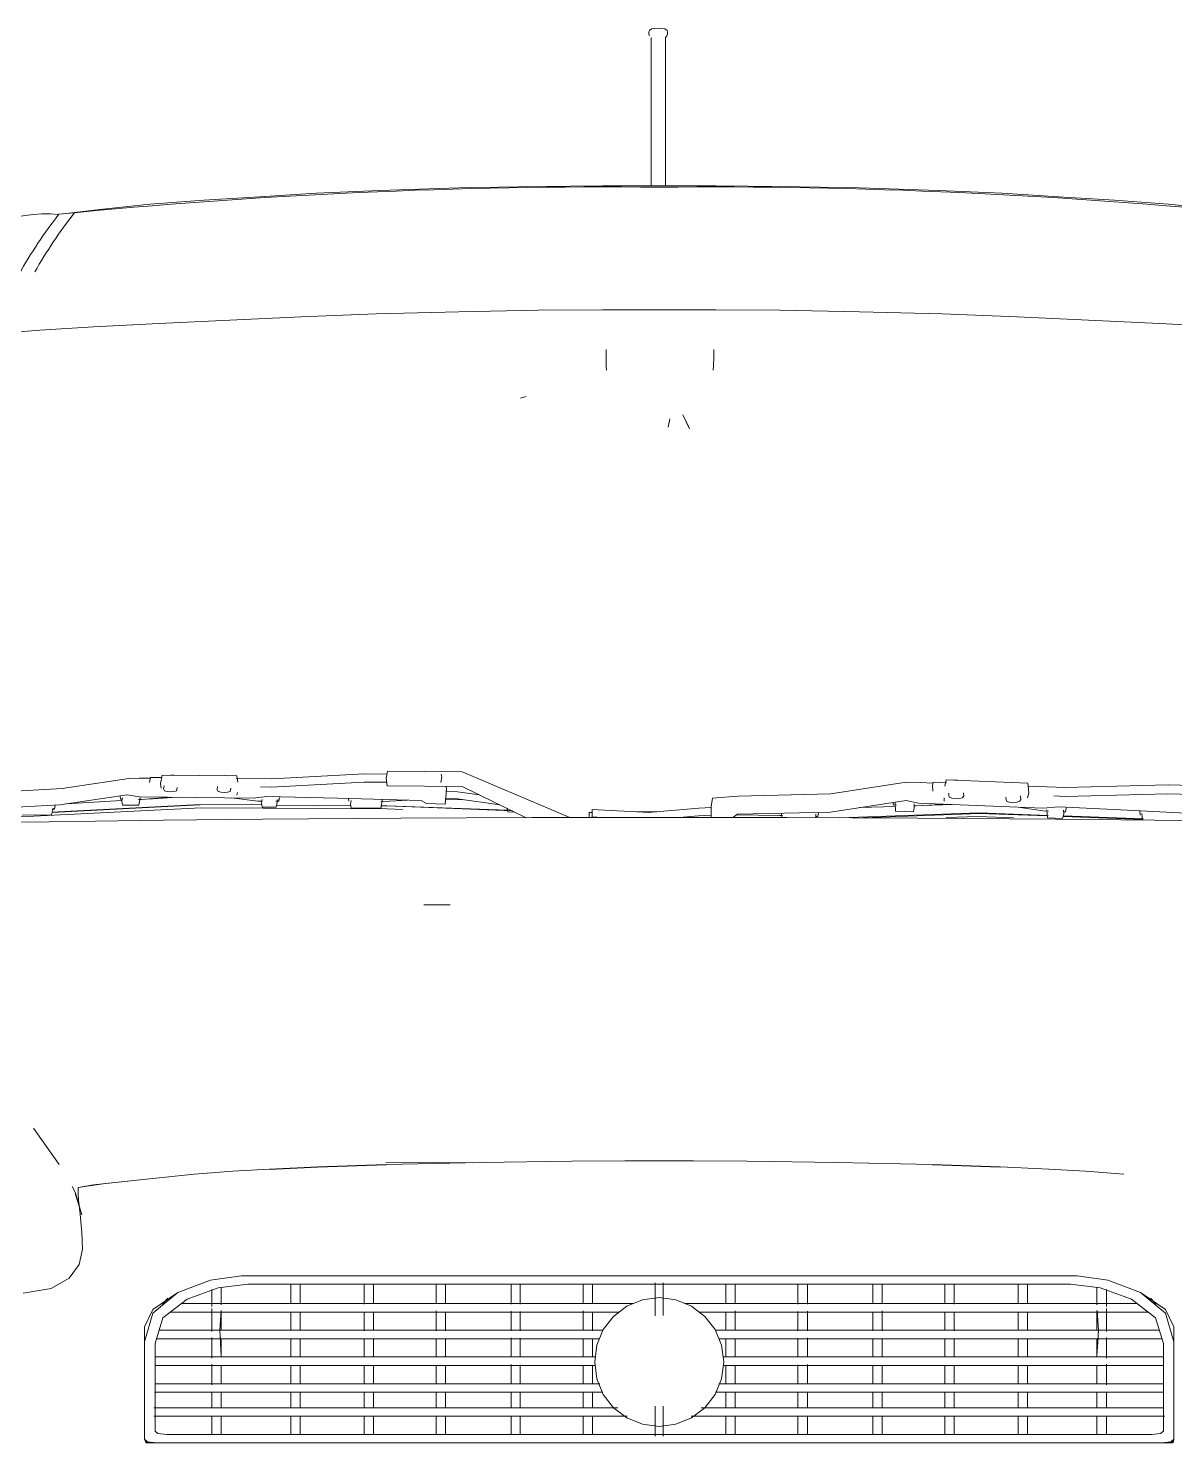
# Model space of a CAD drawing. Header units: millimetres. Extents: x -50912 to 58751, y -45352 to 5553.
# Drawn here: x -7589 to -6726, y 718 to 1784 of the extents above; entities that cross this region are included whole.
import ezdxf

# ---------------------------------------------------------------- set-up
doc = ezdxf.new("R2010")
doc.units = ezdxf.units.MM
doc.layers.add('A-GENM', color=13, linetype='Continuous', lineweight=9)
doc.layers.add('G-IMPT', color=8, linetype='Continuous', lineweight=9)

# ---------------------------------------------------------------- blocks, each defined once
blk = doc.blocks.new('CRT_Fiat Punto - Punto_dwg-985961-FACHADA POSTERIOR GARAGEM')
at = {"layer": 'G-IMPT'}
for p, q in [((-43812.3, 1781.1), (-43811.9, 1782.1)), ((-43812.3, 1779.5), (-43812.3, 1781.1)), ((-43810.3, 1783.4), (-43811.9, 1782.1)), ((-43805.3, 1783.8), (-43810.3, 1783.4)), ((-43805.3, 1783.8), (-43800.4, 1783.4)), ((-43800.4, 1783.4), (-43798.7, 1782.1)), ((-43798.3, 1781.1), (-43798.7, 1782.1)), ((-43798.3, 1781.1), (-43798.4, 1779.5)), ((-43811.8, 1778.1), (-43812.3, 1779.5)), ((-43810.7, 1776.9), (-43810.7, 1761.9)), ((-43799.9, 1761.9), (-43799.8, 1777)), ((-43799.8, 1777), (-43798.8, 1778.1)), ((-43798.8, 1778.1), (-43798.4, 1779.5)), ((-43810.7, 1761.9), (-43810.7, 1717.1)), ((-43799.9, 1717.1), (-43799.9, 1761.9)), ((-43810.7, 1672.3), (-43810.7, 1717.1)), ((-43799.9, 1717.1), (-43799.9, 1672.3)), ((-43955.4, 1663.5), (-44015, 1661.7)), ((-43955.4, 1663.5), (-43895.7, 1664.6)), ((-43895.7, 1664.6), (-43847.3, 1665)), ((-43804.6, 1665), (-43847.3, 1665)), ((-43810.7, 1665), (-43810.7, 1672.3)), ((-43804.6, 1665), (-43761.9, 1665)), ((-43799.9, 1672.3), (-43799.9, 1665)), ((-43713.5, 1664.6), (-43761.9, 1665)), ((-43713.5, 1664.6), (-43653.8, 1663.5)), ((-43653.8, 1663.5), (-43594.3, 1661.7)), ((-44147.5, 1654.4), (-44188.2, 1651.4)), ((-44105.3, 1656.9), (-44147.5, 1654.4)), ((-44105.3, 1656.9), (-44063, 1659.5)), ((-44015, 1661.7), (-44063, 1659.5)), ((-43594.3, 1661.7), (-43546.2, 1659.5)), ((-43504, 1656.9), (-43546.2, 1659.5)), ((-43461.7, 1654.4), (-43504, 1656.9)), ((-43461.7, 1654.4), (-43421, 1651.4)), ((-44253.6, 1643.9), (-44225.9, 1647.4)), ((-44188.2, 1651.4), (-44225.9, 1647.4)), ((-43421, 1651.4), (-43383.3, 1647.4)), ((-44017.8, 1568.6), (-44074.3, 1566.3)), ((-44017.8, 1568.6), (-43955.4, 1570.3)), ((-43955.4, 1570.3), (-43895.7, 1571.4)), ((-43895.7, 1571.4), (-43847.4, 1571.8)), ((-43804.6, 1571.8), (-43847.4, 1571.8)), ((-43804.6, 1571.8), (-43761.9, 1571.8)), ((-43713.5, 1571.4), (-43761.9, 1571.8)), ((-43713.5, 1571.4), (-43653.8, 1570.3)), ((-43653.8, 1570.3), (-43591.4, 1568.6)), ((-43591.4, 1568.6), (-43534.9, 1566.3)), ((-44302.3, 1553.9), (-44271.1, 1556.3)), ((-44230.7, 1558.8), (-44271.1, 1556.3)), ((-44230.7, 1558.8), (-44181.5, 1561.3)), ((-44181.5, 1561.3), (-44127.9, 1563.8)), ((-44127.9, 1563.8), (-44074.3, 1566.3)), ((-43481.3, 1563.8), (-43534.9, 1566.3)), ((-43481.3, 1563.8), (-43427.8, 1561.3)), ((-43427.8, 1561.3), (-43378.6, 1558.8)), ((-43844.6, 1541.9), (-43844.6, 1536.1)), ((-43844.6, 1536.1), (-43844.5, 1529.5)), ((-43763.6, 1529.5), (-43763.5, 1536.1)), ((-43763.5, 1536.1), (-43763.5, 1541.9)), ((-43844.5, 1529.5), (-43844.3, 1526.3)), ((-43763.6, 1529.5), (-43763.9, 1526.3)), ((-43909, 1505.1), (-43904.7, 1506.4)), ((-43909, 1505.1), (-43908.3, 1505.3)), ((-43904.7, 1506.4), (-43908.3, 1505.3)), ((-43786.9, 1492.6), (-43781.8, 1482.1)), ((-43786.9, 1492.6), (-43782.4, 1483.3)), ((-43797.9, 1483.2), (-43796.5, 1489.5)), ((-43796.8, 1488), (-43797.9, 1483.2)), ((-44203.9, 1218.6), (-44254.3, 1211.1)), ((-44203.9, 1218.6), (-44196.2, 1218.8)), ((-44196.2, 1218.8), (-44187.7, 1218.7)), ((-44188.4, 1215.5), (-44187.6, 1219.3)), ((-44187.6, 1219.3), (-44179.3, 1219.2)), ((-44180.2, 1214.7), (-44178.8, 1221.2)), ((-44178.8, 1221.2), (-44122.7, 1220.6)), ((-44169.8, 1221.2), (-44172.5, 1221.2)), ((-44129.5, 1220.7), (-44132.2, 1220.8)), ((-44123.1, 1218.5), (-44096.4, 1218.2)), ((-44122.7, 1220.6), (-44121.9, 1215.8)), ((-44096.8, 1212.1), (-44027, 1215.9)), ((-44096.4, 1218.2), (-44026.6, 1222)), ((-44009.8, 1215.8), (-44027, 1215.9)), ((-44009.6, 1221.9), (-44026.6, 1222)), ((-44010.3, 1218.7), (-44009.2, 1224)), ((-44009.4, 1213), (-44010.3, 1218.7)), ((-44009.2, 1224), (-43952.9, 1223.6)), ((-43969, 1215.5), (-43968.4, 1219.7)), ((-43968.4, 1219.7), (-43968.7, 1221.8)), ((-43952.9, 1223.6), (-43872, 1189.1)), ((-43618.6, 1215.7), (-43675.3, 1207)), ((-43618.6, 1215.7), (-43608, 1215.5)), ((-43608, 1215.5), (-43598.4, 1215.1)), ((-43598.8, 1213.2), (-43598.2, 1215.7)), ((-43598.2, 1215.7), (-43588.2, 1215.3)), ((-43589.5, 1212.7), (-43588.4, 1217.6)), ((-43588.4, 1217.6), (-43527, 1215.1)), ((-43583.5, 1217.4), (-43582.8, 1217.5)), ((-43579.8, 1217.4), (-43582.8, 1217.5)), ((-43579.8, 1217.4), (-43579.7, 1217.3)), ((-43526.2, 1207.8), (-43527, 1215.1)), ((-44254.3, 1211.1), (-44314.7, 1207.6)), ((-44205.2, 1206.2), (-44256.1, 1198.7)), ((-44210.2, 1202.9), (-44210.6, 1205.2)), ((-44205.2, 1206.2), (-44196.3, 1204.7)), ((-44196.3, 1204.7), (-44110.4, 1203.7)), ((-44173.3, 1204.4), (-44194.5, 1202.7)), ((-44189.6, 1203.1), (-44167.7, 1204.4)), ((-44180.2, 1214.7), (-44179.6, 1211.4)), ((-44177.9, 1210.7), (-44177.5, 1213)), ((-44177.9, 1210.7), (-44177.2, 1209.4)), ((-44177.2, 1209.4), (-44175.1, 1208.7)), ((-44175.1, 1208.7), (-44172.5, 1208.5)), ((-44172.5, 1208.5), (-44169.9, 1208.7)), ((-44169.9, 1208.7), (-44168.1, 1209.3)), ((-44168.1, 1209.3), (-44167.8, 1210.6)), ((-44167.8, 1210.6), (-44167.6, 1211.7)), ((-44137.6, 1210.2), (-44137.2, 1212.5)), ((-44137.6, 1210.2), (-44136.9, 1208.9)), ((-44136.9, 1208.9), (-44134.8, 1208.3)), ((-44134.8, 1208.3), (-44132.2, 1208)), ((-44132.2, 1208), (-44129.6, 1208.2)), ((-44129.6, 1208.2), (-44127.7, 1208.8)), ((-44127.7, 1208.8), (-44127.4, 1210.1)), ((-44127.4, 1210.1), (-44127.2, 1211.2)), ((-44122.7, 1205.9), (-44122.3, 1207.9)), ((-44110.4, 1203.7), (-44100.1, 1204.9)), ((-44104.9, 1212.2), (-44096.8, 1212.1)), ((-44100.1, 1204.9), (-44047, 1203.7)), ((-44009.4, 1213), (-43953, 1212.6)), ((-43965.8, 1199.2), (-43964.7, 1210.1)), ((-43965.2, 1208.9), (-43956.5, 1208.6)), ((-43964.7, 1210.1), (-43965.1, 1212.7)), ((-43956.5, 1208.6), (-43940, 1206.3)), ((-43953, 1212.6), (-43904.7, 1189)), ((-43764.5, 1203.8), (-43749, 1204.9)), ((-43749, 1204.9), (-43745.1, 1205.3)), ((-43675.3, 1207), (-43745.1, 1205.3)), ((-43598.8, 1213.2), (-43598.5, 1209)), ((-43586.4, 1205.9), (-43586.5, 1207.4)), ((-43586.4, 1205.9), (-43586.2, 1204.5)), ((-43586.2, 1204.5), (-43584.2, 1203.7)), ((-43576.1, 1204.1), (-43575.2, 1205.5)), ((-43575.2, 1205.5), (-43575.4, 1207.8)), ((-43543.4, 1202.9), (-43543.6, 1204.5)), ((-43532.2, 1202.8), (-43532.5, 1205.6)), ((-43527.3, 1203.9), (-43526.2, 1207.8)), ((-43526.8, 1212.8), (-43498.6, 1211.7)), ((-43507.4, 1205.4), (-43498.8, 1205)), ((-43498.8, 1205), (-43421.5, 1207.1)), ((-43498.6, 1211.7), (-43421.3, 1213.8)), ((-43402.6, 1206.5), (-43421.5, 1207.1)), ((-43402.8, 1213.2), (-43421.3, 1213.8)), ((-44256.1, 1198.7), (-44316.4, 1195.4)), ((-44285.5, 1189.6), (-44149.5, 1196.5)), ((-44262.2, 1191.2), (-44260.9, 1196.1)), ((-44262, 1193.2), (-44150.3, 1199)), ((-44261.8, 1192.9), (-44150.6, 1198.7)), ((-44260.1, 1195.4), (-44261.8, 1195.4)), ((-44260.1, 1195.4), (-44259.4, 1198.2)), ((-44251.3, 1199.4), (-44209.6, 1201.9)), ((-44210.2, 1202.9), (-44209.6, 1202.9)), ((-44209.3, 1201.5), (-44208.8, 1203.9)), ((-44209.3, 1201.5), (-44208.7, 1198.6)), ((-44208.7, 1198.6), (-44196.5, 1198.4)), ((-44196.8, 1202.7), (-44194.5, 1202.7)), ((-44196.5, 1198.4), (-44195.5, 1203.9)), ((-44150.3, 1199), (-44103.9, 1198.7)), ((-44149.5, 1196.5), (-44009.4, 1195.6)), ((-44126.7, 1203.9), (-44106.8, 1201.6)), ((-44103.8, 1201.6), (-44106.8, 1201.6)), ((-44104.1, 1199.9), (-44103.5, 1202.7)), ((-44104.1, 1199.9), (-44103.5, 1197)), ((-44103.5, 1197), (-44093, 1196.9)), ((-44091, 1201.4), (-44093.2, 1201.4)), ((-44093, 1196.9), (-44091.9, 1202.7)), ((-44092.7, 1198.6), (-44037, 1198.1)), ((-44091, 1201.4), (-44090.5, 1204.2)), ((-44047, 1203.7), (-43983.8, 1202.1)), ((-44038.6, 1202.9), (-44038.5, 1203.5)), ((-44038.3, 1201.6), (-44038.6, 1202.9)), ((-44037.1, 1199), (-44036.7, 1202.1)), ((-44037.1, 1199), (-44036.6, 1196.2)), ((-44036.6, 1196.2), (-44014, 1196.5)), ((-44014.3, 1201.1), (-44012.2, 1201.2)), ((-44014.3, 1198), (-44009.8, 1197.9)), ((-44014, 1196.5), (-44013.3, 1202.8)), ((-43994.2, 1202.3), (-44012.2, 1201.2)), ((-43915.1, 1194.1), (-44009.8, 1197.9)), ((-43918.9, 1194.6), (-44009.8, 1197.9)), ((-43997.7, 1195.1), (-44009.4, 1195.6)), ((-43979.9, 1199.8), (-43983.8, 1202.1)), ((-43965.8, 1199.2), (-43979.9, 1199.8)), ((-43965.2, 1203.4), (-43956.5, 1203.2)), ((-43952.2, 1202.6), (-43965.2, 1203.1)), ((-43956.5, 1203.2), (-43924.5, 1198.7)), ((-43919.2, 1196.1), (-43918.7, 1193.5)), ((-43855.2, 1192.5), (-43855, 1195.3)), ((-43855, 1195.3), (-43811.8, 1192.9)), ((-43774.7, 1196.3), (-43813, 1192.9)), ((-43765.1, 1196.6), (-43774.7, 1196.3)), ((-43765.4, 1197.5), (-43765.5, 1189.2)), ((-43765.4, 1197.5), (-43764.5, 1203.8)), ((-43618.7, 1201.9), (-43675.6, 1193.2)), ((-43653.6, 1196.6), (-43626.8, 1197.5)), ((-43628.5, 1200.4), (-43628.4, 1198.7)), ((-43628.4, 1198.7), (-43626, 1198.6)), ((-43626.7, 1193.9), (-43627, 1200.6)), ((-43626.7, 1193.9), (-43613.2, 1193.4)), ((-43618.7, 1201.9), (-43609.4, 1200.1)), ((-43613.2, 1193.4), (-43612.5, 1196.5)), ((-43612.5, 1196.5), (-43612.7, 1199.6)), ((-43612.6, 1198), (-43611.1, 1198)), ((-43587.6, 1199.2), (-43611.1, 1198)), ((-43609.4, 1200.1), (-43515.5, 1196.3)), ((-43606.5, 1198.2), (-43583.6, 1199)), ((-43589.9, 1201.6), (-43590.1, 1203.9)), ((-43584.2, 1203.7), (-43581.4, 1203.3)), ((-43581.4, 1203.3), (-43578.4, 1203.5)), ((-43578.4, 1203.5), (-43576.1, 1204.1)), ((-43543.4, 1202.9), (-43543.1, 1201.4)), ((-43543.1, 1201.4), (-43541.1, 1200.7)), ((-43541.1, 1200.7), (-43538.3, 1200.4)), ((-43538.3, 1200.4), (-43535.3, 1200.7)), ((-43535.9, 1197.1), (-43515.7, 1194.1)), ((-43535.3, 1200.7), (-43533.1, 1201.4)), ((-43533.1, 1201.4), (-43532.2, 1202.8)), ((-43511.5, 1193.9), (-43515.7, 1194.1)), ((-43515.5, 1196.3), (-43503.6, 1197.3)), ((-43512.2, 1188.9), (-43512.8, 1195)), ((-43503.6, 1197.3), (-43446.9, 1194.4)), ((-43499.9, 1191.6), (-43500.2, 1194.7)), ((-43498, 1195.9), (-43498.7, 1193.4)), ((-43498, 1195.9), (-43498.1, 1197)), ((-43446.9, 1194.4), (-43379.9, 1190.9)), ((-43442.6, 1194.2), (-43442.3, 1191)), ((-44284.8, 1185.6), (-44264, 1185.9)), ((-44284.3, 1191), (-44262.2, 1191.2)), ((-44229.1, 1186.5), (-44264, 1185.9)), ((-44177.8, 1187.2), (-44229.1, 1186.5)), ((-44103.4, 1188), (-44177.8, 1187.2)), ((-44103.4, 1188), (-43999.3, 1188.6)), ((-43900.6, 1189.1), (-43999.3, 1188.6)), ((-43918.7, 1193.5), (-43913.4, 1193.3)), ((-43900.6, 1189.1), (-43842.5, 1189.2)), ((-43857.4, 1189.2), (-43857.4, 1193)), ((-43857.4, 1193), (-43855.1, 1193)), ((-43855.2, 1192.5), (-43855.1, 1189.6)), ((-43855.1, 1189.6), (-43848, 1189.2)), ((-43804.6, 1189.2), (-43842.5, 1189.2)), ((-43820.9, 1193.4), (-43806.3, 1193.5)), ((-43766.8, 1189.2), (-43804.6, 1189.2)), ((-43775.1, 1190.5), (-43789.6, 1189.2)), ((-43775.1, 1190.5), (-43765.5, 1190.9)), ((-43708.6, 1189.1), (-43766.8, 1189.2)), ((-43749.2, 1189.2), (-43745.6, 1191.8)), ((-43746.5, 1191.1), (-43713.9, 1190.6)), ((-43675.6, 1193.2), (-43745.6, 1191.8)), ((-43711.7, 1190.6), (-43713.9, 1190.6)), ((-43712.3, 1189.1), (-43712.4, 1192.4)), ((-43609.9, 1188.6), (-43708.6, 1189.1)), ((-43686.6, 1189), (-43686.7, 1191.6)), ((-43685.1, 1190), (-43686.6, 1190)), ((-43684.6, 1192.5), (-43685.1, 1190)), ((-43668.5, 1188.9), (-43563.6, 1192.6)), ((-43657.7, 1188.8), (-43563.3, 1192.2)), ((-43505.8, 1188), (-43609.9, 1188.6)), ((-43588.6, 1189.1), (-43564.7, 1189.9)), ((-43564.7, 1189.9), (-43537.9, 1189)), ((-43563.6, 1192.6), (-43511.7, 1190.8)), ((-43563.3, 1192.2), (-43512.3, 1190.4)), ((-43512.2, 1188.9), (-43500.8, 1188.5)), ((-43431.5, 1187.2), (-43505.8, 1188)), ((-43500.8, 1188.5), (-43499.9, 1191.6)), ((-43500.4, 1189.9), (-43440.6, 1187.7)), ((-43500.3, 1190.4), (-43439.9, 1188.2)), ((-43498.7, 1193.4), (-43500.1, 1193.5)), ((-43440.7, 1187.3), (-43441.2, 1192.2)), ((-43431.5, 1187.2), (-43380.2, 1186.5)), ((-43981.8, 1123.3), (-43962.1, 1123.3)), ((-43974.5, 1123.3), (-43962.1, 1123.3)), ((-44275.8, 955), (-44256.5, 927.8)), ((-44010.3, 927.8), (-44061.6, 926)), ((-44010.3, 927.6), (-44061.6, 925.8)), ((-43945.4, 929.1), (-44010.6, 929.3)), ((-44010.3, 927.8), (-43938.5, 929.3)), ((-43870.5, 930.3), (-43938.5, 929.3)), ((-43870.5, 930.3), (-43830.5, 930.6)), ((-43804.6, 930.6), (-43830.5, 930.6)), ((-43804.6, 930.6), (-43778.7, 930.6)), ((-43738.7, 930.3), (-43778.7, 930.6)), ((-43738.7, 930.3), (-43670.7, 929.3)), ((-43599, 927.8), (-43670.7, 929.3)), ((-43599, 927.8), (-43547.7, 926)), ((-43547.7, 925.8), (-43598.9, 927.6)), ((-44154.7, 920.4), (-44195.5, 916.3)), ((-44125.6, 922.6), (-44154.7, 920.4)), ((-44098.1, 924.1), (-44125.6, 922.6)), ((-44098.1, 924.1), (-44061.6, 926)), ((-44098.1, 924), (-44061.6, 925.8)), ((-43511.2, 924.1), (-43547.7, 926)), ((-43511.2, 924.1), (-43483.6, 922.6)), ((-43483.6, 922.6), (-43454.6, 920.4)), ((-44246.6, 911.2), (-44244.4, 907)), ((-44244.4, 907), (-44241.5, 897.2)), ((-44244.4, 906.9), (-44239.3, 889.8)), ((-44244.4, 906.9), (-44239.3, 889.8)), ((-44244.4, 906), (-44239.3, 889.8)), ((-44239.3, 889.8), (-44244.4, 906)), ((-44242.2, 910.4), (-44242.3, 909.6)), ((-44242.3, 909.6), (-44242.3, 907.7)), ((-44242.3, 907.7), (-44242.3, 905.9)), ((-44242.3, 905.9), (-44242.3, 905.4)), ((-44221.5, 913.3), (-44242.2, 910.4)), ((-44230.7, 912.3), (-44242.2, 910.4)), ((-44230.7, 912.3), (-44242.2, 910.4)), ((-44195.5, 916.3), (-44230.7, 912.3)), ((-44195.5, 916.3), (-44230.7, 912.3)), ((-44221.5, 913.3), (-44195.5, 916.3)), ((-44241.9, 901.2), (-44242.3, 905.4)), ((-44241.9, 901.2), (-44240.6, 890.3)), ((-44239.4, 876.5), (-44240.6, 890.3)), ((-44239.4, 876.5), (-44239, 864)), ((-44239, 864), (-44241.5, 852.5)), ((-44248.9, 842.1), (-44262.6, 834.3)), ((-44241.5, 852.5), (-44248.9, 842.1)), ((-44142.5, 840.6), (-44119.3, 843.8)), ((-44119.3, 843.8), (-44092.3, 843.8)), ((-44092.3, 843.8), (-44056.5, 843.8)), ((-44056.5, 843.8), (-44006.2, 843.8)), ((-44006.2, 843.8), (-43935.8, 843.8)), ((-43935.8, 843.8), (-43869.2, 843.8)), ((-43869.2, 843.8), (-43830, 843.8)), ((-43804.6, 843.8), (-43830, 843.8)), ((-43804.6, 843.8), (-43779.2, 843.8)), ((-43740.1, 843.8), (-43779.2, 843.8)), ((-43740.1, 843.8), (-43673.4, 843.8)), ((-43603, 843.8), (-43673.4, 843.8)), ((-43603, 843.8), (-43552.8, 843.8)), ((-43517, 843.8), (-43552.8, 843.8)), ((-43517, 843.8), (-43489.9, 843.8)), ((-43466.7, 840.6), (-43489.9, 843.8)), ((-44262.6, 834.3), (-44283.7, 830.7)), ((-44167.1, 831.2), (-44142.5, 840.6)), ((-44136.7, 834.7), (-44160.2, 826.2)), ((-44136.7, 834.7), (-44160.2, 826.2)), ((-44141.4, 833.5), (-44141.4, 820.8)), ((-44114.4, 837.5), (-44136.7, 834.7)), ((-44114.4, 837.5), (-44136.7, 834.7)), ((-44134.4, 835.1), (-44134.4, 833.5)), ((-44134.4, 833.5), (-44134.4, 822.1)), ((-44088.4, 837.5), (-44114.4, 837.5)), ((-44088.4, 837.5), (-44114.4, 837.5)), ((-44054, 837.5), (-44088.4, 837.5)), ((-44054, 837.5), (-44088.4, 837.5)), ((-44082.1, 833.5), (-44082.1, 837.5)), ((-44082.1, 833.5), (-44082.1, 822.8)), ((-44075, 837.5), (-44075, 833.5)), ((-44075, 833.5), (-44075, 823)), ((-44005.8, 837.5), (-44054, 837.5)), ((-44054, 837.5), (-44005.8, 837.5)), ((-44026.8, 833.5), (-44026.8, 837)), ((-44026.8, 833.5), (-44026.8, 822.6)), ((-44019.8, 837.5), (-44019.8, 833.5)), ((-44019.8, 833.5), (-44019.8, 822.7)), ((-44005.8, 837.5), (-43938.2, 837.5)), ((-44005.8, 837.5), (-43938.2, 837.5)), ((-43972.5, 833.5), (-43972.5, 837.2)), ((-43972.5, 833.5), (-43972.5, 822.8)), ((-43965.5, 837.1), (-43965.5, 833.5)), ((-43965.5, 833.5), (-43965.5, 822.9)), ((-43873.3, 837.5), (-43938.2, 837.5)), ((-43938.2, 837.5), (-43873.3, 837.5)), ((-43916.2, 833.5), (-43916.2, 837.5)), ((-43916.2, 833.5), (-43916.2, 822.4)), ((-43909.2, 837.5), (-43909.2, 833.5)), ((-43909.2, 833.5), (-43909.2, 822.5)), ((-43873.3, 837.5), (-43832.8, 837.5)), ((-43873.3, 837.5), (-43832.8, 837.5)), ((-43861.9, 833.5), (-43861.9, 837.5)), ((-43861.9, 833.5), (-43861.9, 822.9)), ((-43854.9, 837.5), (-43854.9, 833.5)), ((-43854.9, 833.5), (-43854.9, 822.9)), ((-43804.6, 837.5), (-43832.8, 837.5)), ((-43832.8, 837.5), (-43804.6, 837.5)), ((-43807.6, 833.5), (-43807.6, 838.6)), ((-43807.6, 833.5), (-43807.6, 820.8)), ((-43804.6, 837.5), (-43776.4, 837.5)), ((-43804.6, 837.5), (-43776.4, 837.5)), ((-43801.6, 838.6), (-43801.6, 833.5)), ((-43801.6, 833.5), (-43801.6, 820.8)), ((-43736, 837.5), (-43776.4, 837.5)), ((-43736, 837.5), (-43776.4, 837.5)), ((-43754.4, 833.5), (-43754.4, 837.5)), ((-43754.4, 833.5), (-43754.4, 822.9)), ((-43747.3, 837.5), (-43747.3, 833.5)), ((-43747.3, 833.5), (-43747.3, 822.9)), ((-43671, 837.5), (-43736, 837.5)), ((-43671, 837.5), (-43736, 837.5)), ((-43700.1, 833.5), (-43700.1, 837.5)), ((-43700.1, 833.5), (-43700.1, 822.5)), ((-43693, 837.5), (-43693, 833.5)), ((-43693, 833.5), (-43693, 822.4)), ((-43603.5, 837.5), (-43671, 837.5)), ((-43603.5, 837.5), (-43671, 837.5)), ((-43643.8, 833.5), (-43643.8, 837.1)), ((-43643.8, 833.5), (-43643.8, 822.9)), ((-43636.7, 837.2), (-43636.7, 833.5)), ((-43636.7, 833.5), (-43636.7, 822.8)), ((-43555.2, 837.5), (-43603.5, 837.5)), ((-43555.2, 837.5), (-43603.5, 837.5)), ((-43589.5, 833.5), (-43589.5, 837.5)), ((-43589.5, 833.5), (-43589.5, 822.7)), ((-43582.4, 837), (-43582.4, 833.5)), ((-43582.4, 833.5), (-43582.4, 822.6)), ((-43520.8, 837.5), (-43555.2, 837.5)), ((-43520.8, 837.5), (-43555.2, 837.5)), ((-43534.2, 833.5), (-43534.2, 837.5)), ((-43534.2, 833.5), (-43534.2, 823)), ((-43527.2, 837.5), (-43527.2, 833.5)), ((-43527.2, 833.5), (-43527.2, 822.8)), ((-43520.8, 837.5), (-43494.9, 837.5)), ((-43520.8, 837.5), (-43494.9, 837.5)), ((-43472.6, 834.7), (-43494.9, 837.5)), ((-43472.6, 834.7), (-43494.9, 837.5)), ((-43474.9, 833.5), (-43474.9, 835.1)), ((-43474.9, 833.5), (-43474.9, 822.1)), ((-43472.6, 834.7), (-43449, 826.2)), ((-43472.6, 834.7), (-43449, 826.2)), ((-43467.8, 833.5), (-43467.8, 820.8)), ((-43466.7, 840.6), (-43442.2, 831.2)), ((-44185.9, 815.7), (-44167.1, 831.2)), ((-44185.9, 818.5), (-44167.1, 831.2)), ((-44160.2, 826.2), (-44178.3, 812.2)), ((-44160.2, 826.2), (-44178.3, 812.2)), ((-44164.6, 822.9), (-44155.8, 822.9)), ((-44155.8, 822.9), (-44129.4, 822.9)), ((-44129.4, 822.9), (-44094.3, 822.9)), ((-44094.3, 822.9), (-44055.8, 822.9)), ((-44055.8, 822.9), (-44006.2, 822.9)), ((-44006.2, 822.9), (-43938.2, 822.9)), ((-43938.2, 822.9), (-43873.3, 822.9)), ((-43873.3, 822.9), (-43832.8, 822.9)), ((-43828.9, 821), (-43839, 813.3)), ((-43832.8, 822.9), (-43824.2, 822.9)), ((-43817.2, 825.8), (-43828.9, 821)), ((-43804.6, 827.5), (-43817.2, 825.8)), ((-43807.6, 813.8), (-43807.6, 820.8)), ((-43792.1, 825.8), (-43804.6, 827.5)), ((-43801.6, 814), (-43801.6, 820.8)), ((-43780.3, 821), (-43792.1, 825.8)), ((-43785, 822.9), (-43776.4, 822.9)), ((-43780.3, 821), (-43770.3, 813.3)), ((-43736, 822.9), (-43776.4, 822.9)), ((-43736, 822.9), (-43671, 822.9)), ((-43603, 822.9), (-43671, 822.9)), ((-43603, 822.9), (-43553.5, 822.9)), ((-43514.9, 822.9), (-43553.5, 822.9)), ((-43514.9, 822.9), (-43479.9, 822.9)), ((-43453.5, 822.9), (-43479.9, 822.9)), ((-43453.5, 822.9), (-43444.6, 822.9)), ((-43430.9, 812.2), (-43449, 826.2)), ((-43430.9, 812.2), (-43449, 826.2)), ((-43423.3, 815.7), (-43442.2, 831.2)), ((-43442.2, 831.2), (-43423.3, 818.5)), ((-44185.9, 818.5), (-44192.2, 805.4)), ((-44192.2, 794.2), (-44185.9, 815.7)), ((-44178.3, 812.2), (-44184.3, 792.9)), ((-44178.3, 812.2), (-44184.3, 792.9)), ((-44169.9, 816.6), (-44172.6, 816.6)), ((-44157.4, 816.6), (-44169.9, 816.6)), ((-44132, 816.6), (-44157.4, 816.6)), ((-44141.4, 803.2), (-44141.4, 819.3)), ((-44135.4, 802.8), (-44134.5, 817.7)), ((-44135.4, 802.8), (-44134.6, 817.4)), ((-44134.4, 803.2), (-44134.4, 817.4)), ((-44097.7, 816.6), (-44132, 816.6)), ((-44097.7, 816.6), (-44058.3, 816.6)), ((-44082.1, 803.2), (-44082.1, 816.8)), ((-44075, 803.2), (-44075, 816.5)), ((-44006.7, 816.6), (-44058.3, 816.6)), ((-44026.8, 803.2), (-44026.8, 816.6)), ((-44019.8, 803.2), (-44019.8, 816.4)), ((-44006.7, 816.6), (-43935.8, 816.6)), ((-43972.5, 803.2), (-43972.5, 817.4)), ((-43965.5, 803.2), (-43965.5, 816.8)), ((-43869.2, 816.6), (-43935.8, 816.6)), ((-43916.2, 803.2), (-43916.2, 817.2)), ((-43909.2, 803.2), (-43909.2, 817.1)), ((-43869.2, 816.6), (-43834.6, 816.6)), ((-43861.9, 803.2), (-43861.9, 817.4)), ((-43854.9, 803.2), (-43854.9, 816.8)), ((-43839, 813.3), (-43846.7, 803.3)), ((-43740.1, 816.6), (-43774.6, 816.6)), ((-43762.5, 803.3), (-43770.3, 813.3)), ((-43754.4, 803.2), (-43754.4, 816.8)), ((-43747.3, 803.2), (-43747.3, 817.4)), ((-43673.4, 816.6), (-43740.1, 816.6)), ((-43700.1, 803.2), (-43700.1, 817.1)), ((-43693, 803.2), (-43693, 817.2)), ((-43602.6, 816.6), (-43673.4, 816.6)), ((-43643.8, 803.2), (-43643.8, 816.8)), ((-43636.7, 803.2), (-43636.7, 817.4)), ((-43551, 816.6), (-43602.6, 816.6)), ((-43589.5, 803.2), (-43589.5, 816.4)), ((-43582.4, 803.2), (-43582.4, 816.6)), ((-43511.5, 816.6), (-43551, 816.6)), ((-43534.2, 803.2), (-43534.2, 816.5)), ((-43527.2, 803.2), (-43527.2, 816.8)), ((-43477.2, 816.6), (-43511.5, 816.6)), ((-43451.9, 816.6), (-43477.2, 816.6)), ((-43474.9, 803.2), (-43474.9, 817.4)), ((-43473.8, 802.8), (-43474.7, 817.8)), ((-43473.8, 802.8), (-43474.7, 817.4)), ((-43467.8, 803.2), (-43467.8, 819.3)), ((-43451.9, 816.6), (-43439.3, 816.6)), ((-43436.7, 816.6), (-43439.3, 816.6)), ((-43430.9, 812.2), (-43424.9, 792.9)), ((-43430.9, 812.2), (-43424.9, 792.9)), ((-43423.3, 818.5), (-43417.1, 805.4)), ((-43423.3, 815.7), (-43417.1, 794.2)), ((-44192.2, 805.4), (-44192.2, 792.7)), ((-44181.2, 802.8), (-44180.5, 802.8)), ((-44180.5, 802.8), (-44166.3, 802.8)), ((-44166.3, 802.8), (-44135.4, 802.8)), ((-44141.4, 803.2), (-44141.4, 802)), ((-44135.4, 802.8), (-44095.8, 802.8)), ((-44135.4, 802.8), (-44134.4, 783.6)), ((-44135.4, 802.8), (-44135.4, 802)), ((-44095.8, 802.8), (-44055.8, 802.8)), ((-44082.1, 803.2), (-44082.1, 802.6)), ((-44055.8, 802.8), (-44006.2, 802.8)), ((-44026.8, 803.2), (-44026.8, 802.5)), ((-44006.2, 802.8), (-43938.2, 802.8)), ((-43972.5, 803.2), (-43972.5, 802.4)), ((-43965.5, 803.2), (-43965.5, 802.4)), ((-43938.2, 802.8), (-43873.3, 802.8)), ((-43916.2, 803.2), (-43916.2, 802.3)), ((-43909.2, 803.2), (-43909.2, 802.4)), ((-43873.3, 802.8), (-43846.9, 802.8)), ((-43861.9, 803.2), (-43861.9, 802.6)), ((-43854.9, 803.2), (-43854.9, 802.5)), ((-43846.7, 803.3), (-43851.5, 791.6)), ((-43762.5, 803.3), (-43757.7, 791.6)), ((-43736, 802.8), (-43762.4, 802.8)), ((-43736, 802.8), (-43671, 802.8)), ((-43700.1, 802.4), (-43700.1, 803.2)), ((-43693, 802.3), (-43693, 803.2)), ((-43603, 802.8), (-43671, 802.8)), ((-43643.8, 802.4), (-43643.8, 803.2)), ((-43636.7, 802.4), (-43636.7, 803.2)), ((-43603, 802.8), (-43553.5, 802.8)), ((-43582.4, 802.5), (-43582.4, 803.2)), ((-43513.4, 802.8), (-43553.5, 802.8)), ((-43527.2, 802.6), (-43527.2, 803.2)), ((-43513.4, 802.8), (-43473.8, 802.8)), ((-43473.8, 802.8), (-43474.9, 783.6)), ((-43473.8, 802.8), (-43473.9, 802)), ((-43442.9, 802.8), (-43473.8, 802.8)), ((-43467.8, 802), (-43467.8, 803.2)), ((-43442.9, 802.8), (-43428.7, 802.8)), ((-43428.7, 802.8), (-43428, 802.8)), ((-43417.1, 792.7), (-43417.1, 805.4)), ((-44192.2, 792.7), (-44192.2, 781)), ((-44184.3, 792.9), (-44184.3, 771.2)), ((-44184.3, 792.9), (-44184.3, 771.2)), ((-44182, 796.5), (-44183, 796.5)), ((-44167.9, 796.5), (-44182, 796.5)), ((-44138, 796.5), (-44167.9, 796.5)), ((-44141.4, 797.3), (-44141.4, 783.6)), ((-44099.2, 796.5), (-44138, 796.5)), ((-44135.1, 797.3), (-44134.4, 783.6)), ((-44134.4, 796.5), (-44134.4, 783.6)), ((-44099.2, 796.5), (-44058.3, 796.5)), ((-44082.1, 796.6), (-44082.1, 783.6)), ((-44075, 796.3), (-44075, 783.6)), ((-44006.7, 796.5), (-44058.3, 796.5)), ((-44026.8, 796.5), (-44026.8, 783.6)), ((-44019.8, 796.3), (-44019.8, 783.6)), ((-44006.7, 796.5), (-43935.8, 796.5)), ((-43972.5, 796.7), (-43972.5, 783.6)), ((-43965.5, 796.6), (-43965.5, 783.6)), ((-43869.2, 796.5), (-43935.8, 796.5)), ((-43916.2, 797.1), (-43916.2, 783.6)), ((-43909.2, 797), (-43909.2, 783.6)), ((-43869.2, 796.5), (-43849.5, 796.5)), ((-43861.9, 796.7), (-43861.9, 783.6)), ((-43854.9, 796.6), (-43854.9, 783.6)), ((-43853.2, 779), (-43851.5, 791.6)), ((-43740.1, 796.5), (-43759.8, 796.5)), ((-43756, 779), (-43757.7, 791.6)), ((-43754.4, 783.6), (-43754.4, 796.6)), ((-43747.3, 783.6), (-43747.3, 796.7)), ((-43673.4, 796.5), (-43740.1, 796.5)), ((-43700.1, 783.6), (-43700.1, 797)), ((-43693, 783.6), (-43693, 797.1)), ((-43602.6, 796.5), (-43673.4, 796.5)), ((-43643.8, 783.6), (-43643.8, 796.6)), ((-43636.7, 783.6), (-43636.7, 796.7)), ((-43551, 796.5), (-43602.6, 796.5)), ((-43589.5, 783.6), (-43589.5, 796.3)), ((-43582.4, 783.6), (-43582.4, 796.5)), ((-43510, 796.5), (-43551, 796.5)), ((-43534.2, 783.6), (-43534.2, 796.3)), ((-43527.2, 783.6), (-43527.2, 796.6)), ((-43471.2, 796.5), (-43510, 796.5)), ((-43474.1, 797.3), (-43474.9, 783.6)), ((-43474.9, 783.6), (-43474.9, 796.5)), ((-43441.3, 796.5), (-43471.2, 796.5)), ((-43467.8, 783.6), (-43467.8, 797.3)), ((-43441.3, 796.5), (-43427.3, 796.5)), ((-43426.2, 796.5), (-43427.3, 796.5)), ((-43424.9, 771.2), (-43424.9, 792.9)), ((-43424.9, 771.2), (-43424.9, 792.9)), ((-43417.1, 792.7), (-43417.1, 781)), ((-44192.2, 766.8), (-44192.2, 781)), ((-44184.5, 782.7), (-44169.9, 782.7)), ((-44169.9, 782.7), (-44137.4, 782.7)), ((-44141.4, 781.9), (-44141.4, 783.6)), ((-44137.4, 782.7), (-44096.3, 782.7)), ((-44134.4, 782.6), (-44134.4, 783.6)), ((-44096.3, 782.7), (-44055.8, 782.7)), ((-44082.1, 782.8), (-44082.1, 783.6)), ((-44075, 782.7), (-44075, 783.6)), ((-44055.8, 782.7), (-44006.2, 782.7)), ((-44026.8, 783), (-44026.8, 783.6)), ((-44019.8, 782.7), (-44019.8, 783.6)), ((-44006.2, 782.7), (-43938.2, 782.7)), ((-43972.5, 782.7), (-43972.5, 783.6)), ((-43965.5, 782.9), (-43965.5, 783.6)), ((-43938.2, 782.7), (-43873.3, 782.7)), ((-43916.2, 782.8), (-43916.2, 783.6)), ((-43909.2, 782.9), (-43909.2, 783.6)), ((-43873.3, 782.7), (-43852.6, 782.7)), ((-43861.9, 782.8), (-43861.9, 783.6)), ((-43854.9, 782.8), (-43854.9, 783.6)), ((-43853.2, 779), (-43853.2, 778.9)), ((-43853.2, 778.8), (-43853.2, 778.9)), ((-43853.2, 778.8), (-43851.5, 766.2)), ((-43756, 778.8), (-43757.7, 766.2)), ((-43736, 782.7), (-43756.6, 782.7)), ((-43756, 779), (-43756, 778.9)), ((-43756, 778.8), (-43756, 778.9)), ((-43754.4, 782.8), (-43754.4, 783.6)), ((-43747.3, 782.8), (-43747.3, 783.6)), ((-43736, 782.7), (-43671, 782.7)), ((-43700.1, 782.9), (-43700.1, 783.6)), ((-43693, 782.8), (-43693, 783.6)), ((-43603, 782.7), (-43671, 782.7)), ((-43643.8, 782.9), (-43643.8, 783.6)), ((-43636.7, 782.7), (-43636.7, 783.6)), ((-43603, 782.7), (-43553.5, 782.7)), ((-43589.5, 782.7), (-43589.5, 783.6)), ((-43582.4, 783), (-43582.4, 783.6)), ((-43512.9, 782.7), (-43553.5, 782.7)), ((-43534.2, 782.7), (-43534.2, 783.6)), ((-43527.2, 782.8), (-43527.2, 783.6)), ((-43512.9, 782.7), (-43471.8, 782.7)), ((-43474.9, 782.6), (-43474.9, 783.6)), ((-43439.4, 782.7), (-43471.8, 782.7)), ((-43467.8, 781.9), (-43467.8, 783.6)), ((-43439.4, 782.7), (-43424.7, 782.7)), ((-43417.1, 781), (-43417.1, 766.8)), ((-44171.4, 776.4), (-44184.4, 776.4)), ((-44184.3, 771.2), (-44184.3, 750)), ((-44184.3, 771.2), (-44184.3, 750)), ((-44140, 776.4), (-44171.4, 776.4)), ((-44141.4, 763.2), (-44141.4, 777.2)), ((-44099.7, 776.4), (-44140, 776.4)), ((-44134.4, 763.2), (-44134.4, 776.5)), ((-44099.7, 776.4), (-44058.3, 776.4)), ((-44082.1, 763.2), (-44082.1, 776.4)), ((-44075, 763.2), (-44075, 776.1)), ((-44006.7, 776.4), (-44058.3, 776.4)), ((-44026.8, 763.2), (-44026.8, 776.2)), ((-44019.8, 763.2), (-44019.8, 776.1)), ((-44006.7, 776.4), (-43935.8, 776.4)), ((-43972.5, 763.2), (-43972.5, 776.5)), ((-43965.5, 763.2), (-43965.5, 776.4)), ((-43869.2, 776.4), (-43935.8, 776.4)), ((-43916.2, 763.2), (-43916.2, 777)), ((-43909.2, 763.2), (-43909.2, 776.9)), ((-43869.2, 776.4), (-43852.9, 776.4)), ((-43861.9, 763.2), (-43861.9, 776.5)), ((-43854.9, 763.2), (-43854.9, 776.4)), ((-43740.1, 776.4), (-43756.3, 776.4)), ((-43754.4, 763.2), (-43754.4, 776.4)), ((-43747.3, 763.2), (-43747.3, 776.5)), ((-43673.4, 776.4), (-43740.1, 776.4)), ((-43700.1, 763.2), (-43700.1, 776.9)), ((-43693, 763.2), (-43693, 777)), ((-43602.6, 776.4), (-43673.4, 776.4)), ((-43643.8, 763.2), (-43643.8, 776.4)), ((-43636.7, 763.2), (-43636.7, 776.5)), ((-43551, 776.4), (-43602.6, 776.4)), ((-43589.5, 763.2), (-43589.5, 776.1)), ((-43582.4, 763.2), (-43582.4, 776.2)), ((-43509.5, 776.4), (-43551, 776.4)), ((-43534.2, 763.2), (-43534.2, 776.1)), ((-43527.2, 763.2), (-43527.2, 776.4)), ((-43469.2, 776.4), (-43509.5, 776.4)), ((-43474.9, 763.2), (-43474.9, 776.5)), ((-43437.8, 776.4), (-43469.2, 776.4)), ((-43467.8, 763.2), (-43467.8, 777.2)), ((-43437.8, 776.4), (-43424.9, 776.4)), ((-43424.9, 771.2), (-43424.9, 750)), ((-43424.9, 771.2), (-43424.9, 750)), ((-44192.2, 746.5), (-44192.2, 766.8)), ((-44184.5, 762.6), (-44169.9, 762.6)), ((-44169.9, 762.6), (-44137.4, 762.6)), ((-44141.4, 763.2), (-44141.4, 761.8)), ((-44137.4, 762.6), (-44096.3, 762.6)), ((-44134.4, 763.2), (-44134.4, 762.6)), ((-44096.3, 762.6), (-44055.8, 762.6)), ((-44082.1, 763.2), (-44082.1, 762.3)), ((-44075, 763.2), (-44075, 762.6)), ((-44055.8, 762.6), (-44006.2, 762.6)), ((-44026.8, 763.2), (-44026.8, 762.6)), ((-44019.8, 763.2), (-44019.8, 762.6)), ((-44006.2, 762.6), (-43938.2, 762.6)), ((-43972.5, 763.2), (-43972.5, 762.2)), ((-43965.5, 763.2), (-43965.5, 762.6)), ((-43938.2, 762.6), (-43873.3, 762.6)), ((-43916.2, 763.2), (-43916.2, 762.6)), ((-43909.2, 763.2), (-43909.2, 762.6)), ((-43873.3, 762.6), (-43849.4, 762.6)), ((-43861.9, 763.2), (-43861.9, 762.6)), ((-43854.9, 763.2), (-43854.9, 762.6)), ((-43846.7, 754.5), (-43851.5, 766.2)), ((-43762.5, 754.5), (-43757.7, 766.2)), ((-43736, 762.6), (-43759.8, 762.6)), ((-43754.4, 762.6), (-43754.4, 763.2)), ((-43747.3, 762.6), (-43747.3, 763.2)), ((-43736, 762.6), (-43671, 762.6)), ((-43700.1, 762.6), (-43700.1, 763.2)), ((-43693, 762.6), (-43693, 763.2)), ((-43603, 762.6), (-43671, 762.6)), ((-43643.8, 762.6), (-43643.8, 763.2)), ((-43636.7, 762.2), (-43636.7, 763.2)), ((-43603, 762.6), (-43553.5, 762.6)), ((-43589.5, 762.6), (-43589.5, 763.2)), ((-43582.4, 762.6), (-43582.4, 763.2)), ((-43512.9, 762.6), (-43553.5, 762.6)), ((-43534.2, 762.6), (-43534.2, 763.2)), ((-43527.2, 762.3), (-43527.2, 763.2)), ((-43512.9, 762.6), (-43471.8, 762.6)), ((-43474.9, 762.6), (-43474.9, 763.2)), ((-43439.4, 762.6), (-43471.8, 762.6)), ((-43467.8, 761.8), (-43467.8, 763.2)), ((-43439.4, 762.6), (-43424.7, 762.6)), ((-43417.1, 766.8), (-43417.1, 746.5)), ((-44192.2, 728.4), (-44192.2, 746.5)), ((-44171.4, 756.3), (-44184.6, 756.3)), ((-44184.3, 750), (-44184.3, 733.7)), ((-44184.3, 750), (-44184.3, 733.7)), ((-44140, 756.3), (-44171.4, 756.3)), ((-44141.4, 756.5), (-44141.4, 744.5)), ((-44099.7, 756.3), (-44140, 756.3)), ((-44134.4, 756.3), (-44134.4, 744.5)), ((-44099.7, 756.3), (-44058.3, 756.3)), ((-44082.1, 756.1), (-44082.1, 744.9)), ((-44075, 755.9), (-44075, 744.5)), ((-44006.7, 756.3), (-44058.3, 756.3)), ((-44026.8, 756), (-44026.8, 744.5)), ((-44019.8, 755.8), (-44019.8, 744.5)), ((-44006.7, 756.3), (-43935.8, 756.3)), ((-43972.5, 756.3), (-43972.5, 744.8)), ((-43965.5, 756.2), (-43965.5, 745)), ((-43869.2, 756.3), (-43935.8, 756.3)), ((-43916.2, 756.2), (-43916.2, 744.5)), ((-43909.2, 756.2), (-43909.2, 744.5)), ((-43869.2, 756.3), (-43847, 756.3)), ((-43861.9, 756.2), (-43861.9, 744.5)), ((-43854.9, 756.2), (-43854.9, 744.5)), ((-43846.7, 754.5), (-43839, 744.5)), ((-43762.5, 754.5), (-43770.3, 744.5)), ((-43740.1, 756.3), (-43762.2, 756.3)), ((-43754.4, 744.5), (-43754.4, 756.2)), ((-43747.3, 744.5), (-43747.3, 756.2)), ((-43673.4, 756.3), (-43740.1, 756.3)), ((-43700.1, 744.5), (-43700.1, 756.2)), ((-43693, 744.5), (-43693, 756.2)), ((-43602.6, 756.3), (-43673.4, 756.3)), ((-43643.8, 745), (-43643.8, 756.2)), ((-43636.7, 744.8), (-43636.7, 756.3)), ((-43551, 756.3), (-43602.6, 756.3)), ((-43589.5, 744.5), (-43589.5, 755.8)), ((-43582.4, 744.5), (-43582.4, 756)), ((-43509.5, 756.3), (-43551, 756.3)), ((-43534.2, 744.5), (-43534.2, 755.9)), ((-43527.2, 744.9), (-43527.2, 756.1)), ((-43469.2, 756.3), (-43509.5, 756.3)), ((-43474.9, 744.5), (-43474.9, 756.3)), ((-43437.8, 756.3), (-43469.2, 756.3)), ((-43467.8, 744.5), (-43467.8, 756.5)), ((-43437.8, 756.3), (-43424.7, 756.3)), ((-43424.9, 733.7), (-43424.9, 750)), ((-43424.9, 733.7), (-43424.9, 750)), ((-43417.1, 746.5), (-43417.1, 728.4)), ((-44185.3, 744.5), (-44184.5, 744.5)), ((-44171.4, 738.2), (-44185.3, 738.2)), ((-44184.5, 744.5), (-44169.9, 744.5)), ((-44140, 738.2), (-44171.4, 738.2)), ((-44169.9, 744.5), (-44137.4, 744.5)), ((-44141.4, 728.5), (-44141.4, 738.2)), ((-44099.7, 738.2), (-44140, 738.2)), ((-44137.4, 744.5), (-44096.3, 744.5)), ((-44134.4, 728.5), (-44134.4, 738)), ((-44099.7, 738.2), (-44058.3, 738.2)), ((-44096.3, 744.5), (-44055.8, 744.5)), ((-44082.1, 728.5), (-44082.1, 737.8)), ((-44075, 728.5), (-44075, 738.2)), ((-44006.7, 738.2), (-44058.3, 738.2)), ((-44055.8, 744.5), (-44006.2, 744.5)), ((-44026.8, 728.5), (-44026.8, 737.7)), ((-44019.8, 728.5), (-44019.8, 738.2)), ((-44006.7, 738.2), (-43935.8, 738.2)), ((-44006.2, 744.5), (-43938.2, 744.5)), ((-43972.5, 728.5), (-43972.5, 738)), ((-43965.5, 728.5), (-43965.5, 737.9)), ((-43938.2, 744.5), (-43873.3, 744.5)), ((-43869.2, 738.2), (-43935.8, 738.2)), ((-43916.2, 728.5), (-43916.2, 737.9)), ((-43909.2, 728.5), (-43909.2, 737.9)), ((-43873.3, 744.5), (-43835.8, 744.5)), ((-43869.2, 738.2), (-43830, 738.2)), ((-43861.9, 728.5), (-43861.9, 738.2)), ((-43854.9, 728.5), (-43854.9, 738.2)), ((-43828.9, 736.8), (-43839, 744.5)), ((-43828.7, 738.2), (-43830, 738.2)), ((-43828.9, 736.8), (-43817.2, 732)), ((-43807.6, 745.6), (-43807.6, 743.4)), ((-43807.6, 728.5), (-43807.6, 743.4)), ((-43801.6, 743.4), (-43801.6, 745.6)), ((-43801.6, 728.5), (-43801.6, 743.4)), ((-43780.3, 736.8), (-43792.1, 732)), ((-43780.6, 738.2), (-43779.2, 738.2)), ((-43780.3, 736.8), (-43770.3, 744.5)), ((-43740.1, 738.2), (-43779.2, 738.2)), ((-43736, 744.5), (-43773, 744.5)), ((-43754.4, 728.5), (-43754.4, 738.2)), ((-43747.3, 728.5), (-43747.3, 738.2)), ((-43673.4, 738.2), (-43740.1, 738.2)), ((-43736, 744.5), (-43671, 744.5)), ((-43700.1, 728.5), (-43700.1, 737.9)), ((-43693, 728.5), (-43693, 737.9)), ((-43602.6, 738.2), (-43673.4, 738.2)), ((-43603, 744.5), (-43671, 744.5)), ((-43643.8, 728.5), (-43643.8, 737.9)), ((-43636.7, 728.5), (-43636.7, 738)), ((-43603, 744.5), (-43553.5, 744.5)), ((-43551, 738.2), (-43602.6, 738.2)), ((-43589.5, 728.5), (-43589.5, 738.2)), ((-43582.4, 728.5), (-43582.4, 737.7)), ((-43512.9, 744.5), (-43553.5, 744.5)), ((-43509.5, 738.2), (-43551, 738.2)), ((-43534.2, 728.5), (-43534.2, 738.2)), ((-43527.2, 728.5), (-43527.2, 737.8)), ((-43512.9, 744.5), (-43471.8, 744.5)), ((-43469.2, 738.2), (-43509.5, 738.2)), ((-43474.9, 728.5), (-43474.9, 738)), ((-43439.4, 744.5), (-43471.8, 744.5)), ((-43437.8, 738.2), (-43469.2, 738.2)), ((-43467.8, 728.5), (-43467.8, 738.2)), ((-43439.4, 744.5), (-43424.7, 744.5)), ((-43437.8, 738.2), (-43423.9, 738.2)), ((-44192.2, 728.4), (-44192.2, 720.7)), ((-44184.3, 733.7), (-44184.3, 726.7)), ((-44184.3, 733.7), (-44184.3, 726.7)), ((-44184.3, 726.7), (-44182.1, 725)), ((-44184.3, 726.7), (-44182.1, 725)), ((-44182.1, 725), (-44175.5, 724.4)), ((-44182.1, 725), (-44175.5, 724.4)), ((-44141.4, 728.5), (-44141.4, 724.8)), ((-44134.4, 728.5), (-44134.4, 724.4)), ((-44082.1, 728.5), (-44082.1, 724.4)), ((-44075, 728.5), (-44075, 724.4)), ((-44026.8, 728.5), (-44026.8, 724.4)), ((-44019.8, 728.5), (-44019.8, 724.4)), ((-43972.5, 728.5), (-43972.5, 724.4)), ((-43965.5, 728.5), (-43965.5, 724.4)), ((-43916.2, 728.5), (-43916.2, 724.4)), ((-43909.2, 728.5), (-43909.2, 724.4)), ((-43861.9, 728.5), (-43861.9, 724.4)), ((-43854.9, 728.5), (-43854.9, 724.4)), ((-43804.6, 730.3), (-43817.2, 732)), ((-43807.6, 728.5), (-43807.6, 723)), ((-43804.6, 730.3), (-43792.1, 732)), ((-43801.6, 723), (-43801.6, 728.5)), ((-43754.4, 724.4), (-43754.4, 728.5)), ((-43747.3, 724.4), (-43747.3, 728.5)), ((-43700.1, 724.4), (-43700.1, 728.5)), ((-43693, 724.4), (-43693, 728.5)), ((-43643.8, 724.4), (-43643.8, 728.5)), ((-43636.7, 724.4), (-43636.7, 728.5)), ((-43589.5, 724.4), (-43589.5, 728.5)), ((-43582.4, 724.4), (-43582.4, 728.5)), ((-43534.2, 724.4), (-43534.2, 728.5)), ((-43527.2, 724.4), (-43527.2, 728.5)), ((-43474.9, 724.4), (-43474.9, 728.5)), ((-43467.8, 724.8), (-43467.8, 728.5)), ((-43427.1, 725), (-43433.7, 724.4)), ((-43427.1, 725), (-43433.7, 724.4)), ((-43427.1, 725), (-43424.9, 726.7)), ((-43427.1, 725), (-43424.9, 726.7)), ((-43424.9, 733.7), (-43424.9, 726.7)), ((-43424.9, 733.7), (-43424.9, 726.7)), ((-43417.1, 728.4), (-43417.1, 720.7)), ((-44189.9, 718.8), (-44192.2, 720.7)), ((-44190.6, 718.1), (-44192.2, 720.7)), ((-44190.6, 718.1), (-44192.2, 720.7)), ((-44191, 718.1), (-44192.2, 720.7)), ((-44189.5, 718.1), (-44191.5, 718.8)), ((-44190.6, 718.1), (-44191.5, 718.8)), ((-44190.6, 718.1), (-44191, 718.1)), ((-44189.5, 718.1), (-44190.6, 718.1)), ((-44183, 718.1), (-44189.9, 718.8)), ((-44186.2, 718.1), (-44189.5, 718.1)), ((-44186.2, 718.1), (-44181.7, 718.1)), ((-44177.1, 718.1), (-44181.7, 718.1)), ((-44177.1, 718.1), (-44173.7, 718.1)), ((-44175.5, 724.4), (-44160.1, 724.4)), ((-44175.5, 724.4), (-44160.1, 724.4)), ((-44173.7, 718.1), (-44162.7, 718.1)), ((-44162.7, 718.1), (-44135.5, 718.1)), ((-44160.1, 724.4), (-44131.4, 724.4)), ((-44160.1, 724.4), (-44131.4, 724.4)), ((-44098.6, 718.1), (-44135.5, 718.1)), ((-44131.4, 724.4), (-44094.8, 724.4)), ((-44131.4, 724.4), (-44094.8, 724.4)), ((-44058.3, 718.1), (-44098.6, 718.1)), ((-44094.8, 724.4), (-44055.8, 724.4)), ((-44094.8, 724.4), (-44055.8, 724.4)), ((-44006.7, 718.1), (-44058.3, 718.1)), ((-44055.8, 724.4), (-44006.2, 724.4)), ((-44055.8, 724.4), (-44006.2, 724.4)), ((-43935.8, 718.1), (-44006.7, 718.1)), ((-44006.2, 724.4), (-43938.2, 724.4)), ((-44006.2, 724.4), (-43938.2, 724.4)), ((-43938.2, 724.4), (-43873.3, 724.4)), ((-43938.2, 724.4), (-43873.3, 724.4)), ((-43935.8, 718.1), (-43869.2, 718.1)), ((-43873.3, 724.4), (-43832.8, 724.4)), ((-43873.3, 724.4), (-43832.8, 724.4)), ((-43869.2, 718.1), (-43830, 718.1)), ((-43832.8, 724.4), (-43804.6, 724.4)), ((-43832.8, 724.4), (-43804.6, 724.4)), ((-43804.6, 718.1), (-43830, 718.1)), ((-43804.6, 724.4), (-43776.4, 724.4)), ((-43804.6, 724.4), (-43776.4, 724.4)), ((-43779.2, 718.1), (-43804.6, 718.1)), ((-43740.1, 718.1), (-43779.2, 718.1)), ((-43736, 724.4), (-43776.4, 724.4)), ((-43736, 724.4), (-43776.4, 724.4)), ((-43673.4, 718.1), (-43740.1, 718.1)), ((-43736, 724.4), (-43671, 724.4)), ((-43736, 724.4), (-43671, 724.4)), ((-43602.6, 718.1), (-43673.4, 718.1)), ((-43603, 724.4), (-43671, 724.4)), ((-43603, 724.4), (-43671, 724.4)), ((-43603, 724.4), (-43553.5, 724.4)), ((-43603, 724.4), (-43553.5, 724.4)), ((-43602.6, 718.1), (-43551, 718.1)), ((-43514.4, 724.4), (-43553.5, 724.4)), ((-43514.4, 724.4), (-43553.5, 724.4)), ((-43510.7, 718.1), (-43551, 718.1)), ((-43514.4, 724.4), (-43477.9, 724.4)), ((-43514.4, 724.4), (-43477.9, 724.4)), ((-43510.7, 718.1), (-43473.7, 718.1)), ((-43449.2, 724.4), (-43477.9, 724.4)), ((-43449.2, 724.4), (-43477.9, 724.4)), ((-43446.5, 718.1), (-43473.7, 718.1)), ((-43449.2, 724.4), (-43433.7, 724.4)), ((-43449.2, 724.4), (-43433.7, 724.4)), ((-43446.5, 718.1), (-43435.6, 718.1)), ((-43435.6, 718.1), (-43432.1, 718.1)), ((-43432.1, 718.1), (-43427.5, 718.1)), ((-43423, 718.1), (-43427.5, 718.1)), ((-43419.4, 718.8), (-43426.2, 718.1)), ((-43419.7, 718.1), (-43423, 718.1)), ((-43417.4, 718.8), (-43421.3, 718.1)), ((-43419.7, 718.1), (-43421.3, 718.1)), ((-43421.3, 718.1), (-43418.2, 718.1)), ((-43418.2, 718.1), (-43420.8, 718.1)), ((-43417.4, 718.8), (-43419.7, 718.1)), ((-43419.7, 718.1), (-43417.7, 718.8)), ((-43419.4, 718.8), (-43417.1, 720.7)), ((-43418.2, 718.1), (-43417.1, 720.7)), ((-43417.4, 718.8), (-43418.2, 718.1)), ((-43417.3, 718.8), (-43418.2, 718.1)), ((-43417.7, 718.8), (-43417.1, 720.7)), ((-43417.4, 718.8), (-43417.1, 720.7)), ((-43417.4, 718.8), (-43417.1, 720.7)), ((-43417.3, 718.8), (-43417.1, 720.7))]:
    blk.add_line(p, q, dxfattribs=at)
blk = doc.blocks.new('CRT_Fiat Punto - Fiat punto 2-985965-FACHADA POSTERIOR GARAGEM')
at = {"layer": 'A-GENM', "color": 55}
for centre, radius, start, end in [((-43841.7, -2538.3), 4202.6, 89.4948, 95.6666), ((-43767.6, -2538.3), 4202.6, 84.3334, 90.5052), ((-44265.8, 1528.3), 115.7, 85.4831, 135.7901), ((-43977.5, 1424.5), 354.9, 141.8555, 150.5857), ((-43965.9, 1425.5), 354.9, 141.8161, 150.5086), ((-44145.8, 800.4), 39.3, 137.2639, 147.1785), ((-43463.4, 800.4), 39.3, 32.8207, 42.7361)]:
    blk.add_arc(centre, radius, start, end, dxfattribs=at)
blk.add_blockref('CRT_Fiat Punto - Punto_dwg-985961-FACHADA POSTERIOR GARAGEM', (0, 0))

msp = doc.modelspace()

# ---------------------------------------------------------------- block references
at = {"layer": 'A-GENM', "color": 7}
msp.add_blockref('CRT_Fiat Punto - Fiat punto 2-985965-FACHADA POSTERIOR GARAGEM', (36690.571, 0), dxfattribs=at)

doc.saveas('drawing.dxf')
